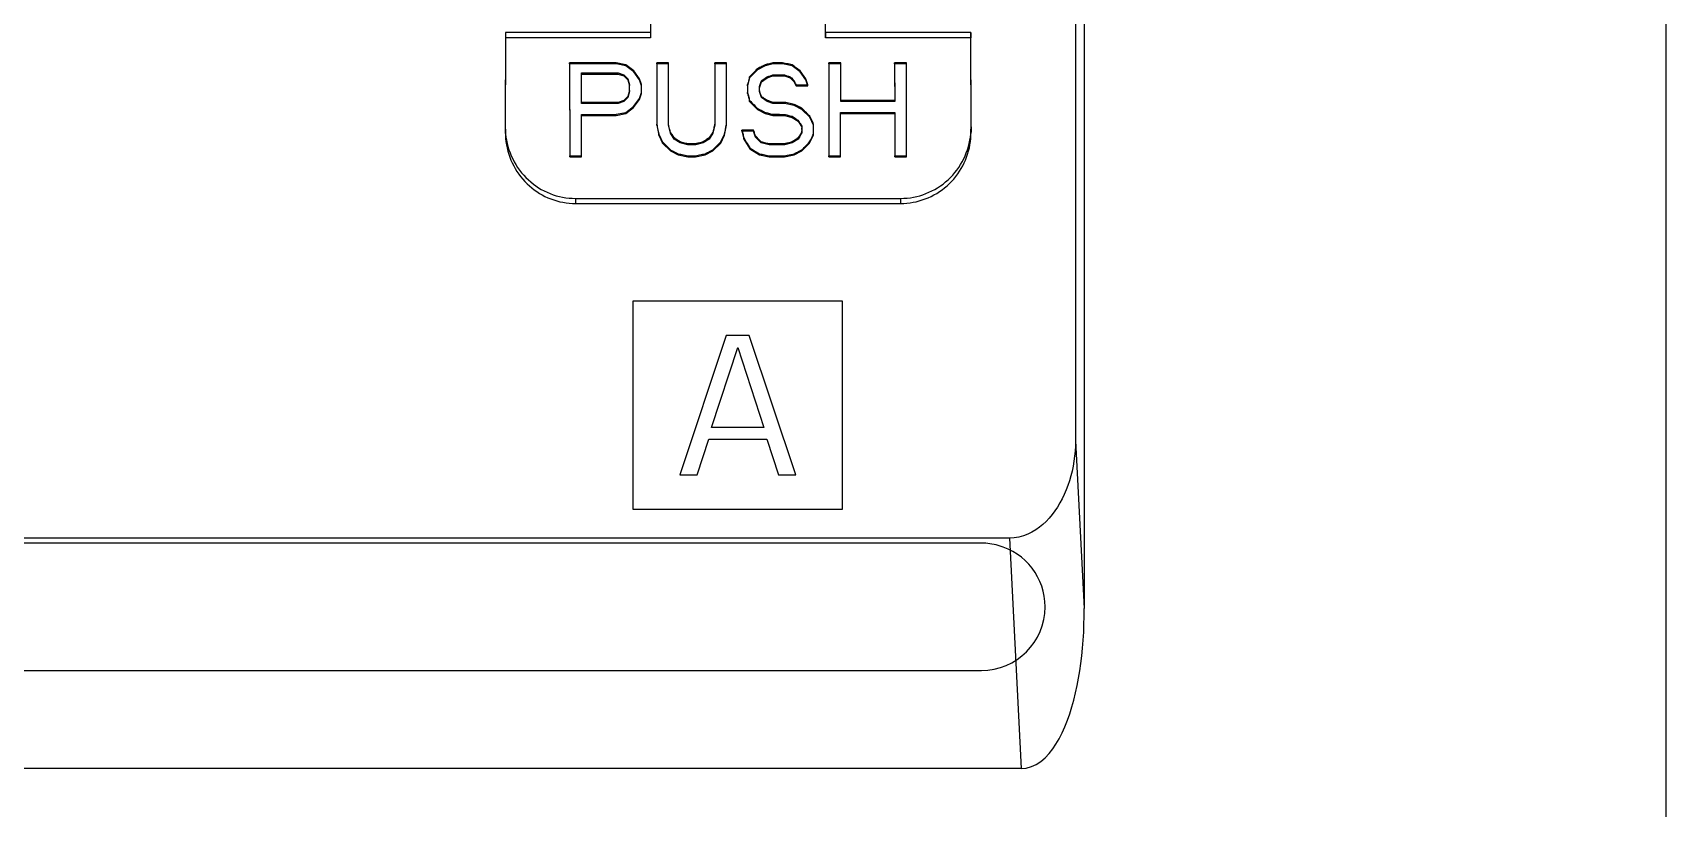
# Model space of a CAD drawing. Extents: x 0 to 226, y 0 to 690.
# Drawn here: x 147.6 to 218, y 407.8 to 441.2 of the extents above; entities that cross this region are included whole.
import ezdxf

# ---------------------------------------------------------------- set-up
doc = ezdxf.new("R2010")
doc.units = 0
doc.layers.add('-15N-THT. THIẾT BỊ ĐÓNG MỞ', color=40, linetype='CONTINUOUS')

# ---------------------------------------------------------------- blocks, each defined once
blk = doc.blocks.new('06 - N - SC VSD ATV630D30~D45N4')
at = {"layer": '-15N-THT. THIẾT BỊ ĐÓNG MỞ'}
for p, q in [((104.99, -248.35), (104.99, 302.47)), ((61.239, 99.375), (61.235, 96.322)), ((68.775, 96.322), (68.771, 99.375)), ((79.91, 98.523), (79.91, 71.719)), ((79.545, 98.157), (79.545, 78.949)), ((54.994, 96.54), (54.979, 92.475)), ((61.235, 96.54), (54.994, 96.54)), ((54.994, 96.54), (54.994, 96.322)), ((61.235, 96.54), (61.235, 96.322)), ((75.026, 96.54), (68.775, 96.54)), ((68.775, 96.54), (68.775, 96.322)), ((75.041, 92.475), (75.026, 96.54)), ((75.026, 96.54), (75.026, 96.322)), ((54.994, 96.322), (54.979, 92.257)), ((61.235, 96.322), (54.994, 96.322)), ((75.026, 96.322), (68.775, 96.322)), ((75.041, 92.257), (75.026, 96.322)), ((59.756, 95.24), (57.75, 95.24)), ((57.75, 95.24), (57.754, 91.234)), ((57.75, 95.194), (57.75, 95.24)), ((59.756, 95.194), (57.75, 95.194)), ((57.75, 95.194), (57.754, 91.188)), ((60.174, 95.154), (59.756, 95.24)), ((59.756, 95.194), (59.756, 95.24)), ((60.174, 95.108), (59.756, 95.194)), ((60.508, 94.897), (60.174, 95.154)), ((60.174, 95.108), (60.174, 95.154)), ((60.508, 94.851), (60.174, 95.108)), ((62.01, 95.24), (61.5, 95.24)), ((61.5, 95.24), (61.5, 94.863)), ((61.5, 95.194), (61.5, 95.24)), ((62.01, 95.194), (61.5, 95.194)), ((61.5, 95.194), (61.503, 92.553)), ((62.007, 92.547), (62.01, 95.194)), ((62.01, 94.862), (62.01, 95.24)), ((62.01, 95.194), (62.01, 95.24)), ((64.51, 95.24), (64, 95.24)), ((64, 95.194), (64, 95.24)), ((64, 95.24), (64.003, 92.593)), ((64.51, 95.194), (64, 95.194)), ((64, 95.194), (64.003, 92.547)), ((64.507, 92.599), (64.51, 95.24)), ((64.507, 92.553), (64.51, 95.194)), ((64.51, 95.194), (64.51, 95.24)), ((66.17, 95.108), (65.835, 94.937)), ((65.931, 95.032), (65.835, 94.983)), ((65.979, 95.056), (65.931, 95.032)), ((66.027, 95.081), (65.979, 95.056)), ((66.122, 95.13), (66.027, 95.081)), ((66.17, 95.154), (66.122, 95.13)), ((66.504, 95.194), (66.17, 95.108)), ((66.218, 95.166), (66.17, 95.154)), ((66.17, 95.108), (66.17, 95.154)), ((66.265, 95.179), (66.218, 95.166)), ((66.361, 95.203), (66.265, 95.179)), ((66.409, 95.215), (66.361, 95.203)), ((66.504, 95.24), (66.409, 95.215)), ((66.922, 95.24), (66.504, 95.24)), ((66.504, 95.194), (66.504, 95.24)), ((66.922, 95.194), (66.504, 95.194)), ((66.982, 95.227), (66.922, 95.24)), ((66.922, 95.194), (66.922, 95.24)), ((67.341, 95.108), (66.922, 95.194)), ((67.101, 95.203), (66.982, 95.227)), ((67.161, 95.191), (67.101, 95.203)), ((67.281, 95.166), (67.161, 95.191)), ((67.341, 95.154), (67.281, 95.166)), ((67.388, 95.117), (67.341, 95.154)), ((67.341, 95.108), (67.341, 95.154)), ((67.675, 94.851), (67.341, 95.108)), ((67.436, 95.081), (67.388, 95.117)), ((67.484, 95.044), (67.436, 95.081)), ((67.58, 94.971), (67.484, 95.044)), ((69.427, 95.24), (68.917, 95.24)), ((68.917, 95.24), (68.917, 94.668)), ((68.917, 95.194), (68.917, 95.24)), ((69.427, 95.194), (68.917, 95.194)), ((68.917, 95.194), (68.92, 91.188)), ((69.426, 93.575), (69.427, 95.194)), ((69.427, 95.009), (69.427, 95.24)), ((69.427, 95.194), (69.427, 95.24)), ((69.427, 94.778), (69.427, 95.009)), ((72.26, 95.24), (71.75, 95.24)), ((71.75, 95.24), (71.75, 95.009)), ((71.75, 95.194), (71.75, 95.24)), ((72.26, 95.194), (71.75, 95.194)), ((71.75, 95.194), (71.751, 93.575)), ((71.75, 95.009), (71.75, 94.778)), ((72.256, 91.188), (72.26, 95.194)), ((72.259, 94.668), (72.26, 95.24)), ((72.26, 95.194), (72.26, 95.24)), ((58.259, 93.536), (58.26, 94.804)), ((58.259, 93.49), (58.26, 94.758)), ((58.26, 94.804), (59.838, 94.804)), ((58.26, 94.758), (58.26, 94.804)), ((58.26, 94.758), (59.838, 94.758)), ((59.838, 94.804), (60.086, 94.72)), ((59.838, 94.758), (59.838, 94.804)), ((59.838, 94.758), (60.086, 94.674)), ((60.086, 94.72), (60.251, 94.551)), ((60.086, 94.674), (60.086, 94.72)), ((60.086, 94.674), (60.251, 94.505)), ((60.251, 94.551), (60.334, 94.298)), ((60.251, 94.505), (60.251, 94.551)), ((60.251, 94.505), (60.334, 94.252)), ((60.334, 93.998), (60.334, 94.298)), ((60.759, 94.556), (60.508, 94.897)), ((60.508, 94.851), (60.508, 94.897)), ((60.759, 94.51), (60.508, 94.851)), ((60.759, 94.51), (60.759, 94.556)), ((60.842, 94.299), (60.759, 94.556)), ((60.842, 94.253), (60.759, 94.51)), ((60.842, 94.253), (60.842, 94.299)), ((60.842, 93.958), (60.842, 94.299)), ((61.5, 94.863), (61.501, 94.486)), ((61.501, 94.486), (61.503, 92.599)), ((62.009, 94.484), (62.01, 94.862)), ((62.009, 94.106), (62.009, 94.484)), ((65.501, 94.595), (65.418, 94.253)), ((65.43, 94.348), (65.418, 94.299)), ((65.418, 94.299), (65.418, 94.251)), ((65.418, 94.253), (65.418, 94.299)), ((65.441, 94.397), (65.43, 94.348)), ((65.453, 94.446), (65.441, 94.397)), ((65.465, 94.495), (65.453, 94.446)), ((65.489, 94.592), (65.465, 94.495)), ((65.501, 94.641), (65.489, 94.592)), ((65.835, 94.937), (65.501, 94.595)), ((65.549, 94.69), (65.501, 94.641)), ((65.501, 94.595), (65.501, 94.641)), ((65.596, 94.739), (65.549, 94.69)), ((65.692, 94.836), (65.596, 94.739)), ((65.74, 94.885), (65.692, 94.836)), ((65.788, 94.934), (65.74, 94.885)), ((65.835, 94.983), (65.788, 94.934)), ((65.835, 94.937), (65.835, 94.983)), ((65.926, 94.213), (65.997, 94.43)), ((65.926, 94.167), (66.009, 94.42)), ((65.997, 94.43), (66.009, 94.466)), ((66.009, 94.42), (66.257, 94.589)), ((66.009, 94.466), (66.044, 94.49)), ((66.009, 94.42), (66.009, 94.466)), ((66.044, 94.49), (66.151, 94.562)), ((66.151, 94.562), (66.186, 94.586)), ((66.186, 94.586), (66.257, 94.635)), ((66.257, 94.589), (66.506, 94.673)), ((66.257, 94.635), (66.293, 94.647)), ((66.257, 94.589), (66.257, 94.635)), ((66.293, 94.647), (66.328, 94.659)), ((66.328, 94.659), (66.364, 94.671)), ((66.364, 94.671), (66.47, 94.707)), ((66.47, 94.707), (66.506, 94.719)), ((66.506, 94.719), (67.004, 94.719)), ((66.506, 94.673), (66.506, 94.719)), ((66.506, 94.673), (67.004, 94.673)), ((67.004, 94.719), (67.04, 94.707)), ((67.004, 94.673), (67.004, 94.719)), ((67.004, 94.673), (67.253, 94.589)), ((67.04, 94.707), (67.075, 94.695)), ((67.075, 94.695), (67.111, 94.683)), ((67.111, 94.683), (67.146, 94.671)), ((67.146, 94.671), (67.182, 94.659)), ((67.182, 94.659), (67.217, 94.647)), ((67.217, 94.647), (67.253, 94.635)), ((67.253, 94.635), (67.276, 94.611)), ((67.253, 94.589), (67.253, 94.635)), ((67.253, 94.589), (67.418, 94.42)), ((67.276, 94.611), (67.3, 94.587)), ((67.3, 94.587), (67.371, 94.514)), ((67.371, 94.514), (67.394, 94.49)), ((67.394, 94.49), (67.418, 94.466)), ((67.418, 94.466), (67.454, 94.393)), ((67.418, 94.42), (67.418, 94.466)), ((67.418, 94.42), (67.454, 94.347)), ((67.454, 94.393), (67.466, 94.368)), ((67.454, 94.347), (67.466, 94.322)), ((67.466, 94.368), (67.478, 94.344)), ((67.466, 94.322), (67.49, 94.273)), ((67.478, 94.344), (67.502, 94.295)), ((67.627, 94.934), (67.58, 94.971)), ((67.675, 94.897), (67.627, 94.934)), ((67.926, 94.556), (67.675, 94.897)), ((67.675, 94.851), (67.675, 94.897)), ((67.926, 94.51), (67.675, 94.851)), ((68.011, 94.295), (67.926, 94.556)), ((67.926, 94.51), (67.926, 94.556)), ((68.011, 94.249), (67.926, 94.51)), ((68.917, 94.668), (68.918, 94.096)), ((69.426, 94.546), (69.427, 94.778)), ((69.426, 94.315), (69.426, 94.546)), ((69.426, 94.084), (69.426, 94.315)), ((71.75, 94.778), (71.75, 94.315)), ((71.75, 94.315), (71.751, 94.084)), ((72.259, 94.096), (72.259, 94.668)), ((60.087, 93.621), (59.838, 93.536)), ((60.252, 93.79), (60.087, 93.621)), ((60.252, 93.744), (60.087, 93.575)), ((60.087, 93.575), (60.087, 93.621)), ((60.335, 94.044), (60.252, 93.79)), ((60.335, 93.998), (60.252, 93.744)), ((60.252, 93.744), (60.252, 93.79)), ((60.507, 93.361), (60.758, 93.701)), ((60.507, 93.315), (60.758, 93.655)), ((60.758, 93.701), (60.842, 93.958)), ((60.758, 93.655), (60.842, 93.912)), ((60.758, 93.655), (60.758, 93.701)), ((60.842, 93.912), (60.842, 94.253)), ((60.842, 93.912), (60.842, 93.958)), ((62.008, 93.349), (62.009, 93.728)), ((62.009, 93.728), (62.009, 94.106)), ((65.418, 94.253), (65.418, 94.205)), ((65.418, 94.251), (65.418, 94.202)), ((65.418, 94.205), (65.418, 94.156)), ((65.418, 94.202), (65.418, 94.153)), ((65.418, 94.156), (65.418, 94.107)), ((65.418, 94.153), (65.418, 94.104)), ((65.418, 94.107), (65.418, 94.058)), ((65.418, 94.104), (65.418, 94.055)), ((65.418, 94.058), (65.418, 94.009)), ((65.418, 94.055), (65.418, 94.007)), ((65.418, 94.009), (65.418, 93.961)), ((65.418, 94.007), (65.418, 93.958)), ((65.418, 93.961), (65.418, 93.912)), ((65.418, 93.958), (65.43, 93.909)), ((65.418, 93.912), (65.418, 93.958)), ((65.418, 93.912), (65.43, 93.863)), ((65.43, 93.909), (65.442, 93.86)), ((65.43, 93.863), (65.442, 93.814)), ((65.442, 93.86), (65.454, 93.812)), ((65.442, 93.814), (65.454, 93.766)), ((65.454, 93.812), (65.466, 93.763)), ((65.454, 93.766), (65.466, 93.717)), ((65.466, 93.763), (65.478, 93.714)), ((65.466, 93.717), (65.478, 93.668)), ((65.478, 93.714), (65.49, 93.665)), ((65.478, 93.668), (65.49, 93.619)), ((65.49, 93.665), (65.502, 93.616)), ((65.49, 93.619), (65.502, 93.57)), ((65.502, 93.616), (65.55, 93.567)), ((65.502, 93.57), (65.502, 93.616)), ((65.925, 94.14), (65.926, 94.165)), ((65.925, 94.116), (65.925, 94.14)), ((65.925, 94.094), (65.926, 94.119)), ((65.925, 94.092), (65.925, 94.116)), ((65.925, 94.046), (65.925, 94.094)), ((65.925, 94.067), (65.925, 94.092)), ((65.925, 94.043), (65.925, 94.067)), ((65.925, 94.021), (65.925, 94.046)), ((65.937, 94.007), (65.925, 94.043)), ((65.925, 93.997), (65.925, 94.043)), ((65.925, 93.997), (65.925, 94.021)), ((66.008, 93.744), (65.925, 93.997)), ((65.926, 94.189), (65.926, 94.213)), ((65.926, 94.167), (65.926, 94.213)), ((65.926, 94.165), (65.926, 94.189)), ((65.926, 94.143), (65.926, 94.167)), ((65.926, 94.119), (65.926, 94.143)), ((65.949, 93.971), (65.937, 94.007)), ((65.984, 93.863), (65.949, 93.971)), ((65.996, 93.827), (65.984, 93.863)), ((66.008, 93.79), (65.996, 93.827)), ((66.043, 93.766), (66.008, 93.79)), ((66.008, 93.744), (66.008, 93.79)), ((66.256, 93.575), (66.008, 93.744)), ((66.079, 93.742), (66.043, 93.766)), ((66.114, 93.718), (66.079, 93.742)), ((66.15, 93.694), (66.114, 93.718)), ((66.221, 93.645), (66.15, 93.694)), ((66.256, 93.621), (66.221, 93.645)), ((66.292, 93.609), (66.256, 93.621)), ((66.256, 93.575), (66.256, 93.621)), ((66.328, 93.597), (66.292, 93.609)), ((66.363, 93.584), (66.328, 93.597)), ((67.49, 94.273), (67.502, 94.249)), ((67.502, 94.295), (68.011, 94.295)), ((67.502, 94.249), (67.502, 94.295)), ((67.502, 94.249), (68.011, 94.249)), ((68.011, 94.249), (68.011, 94.295)), ((68.918, 94.096), (68.918, 93.523)), ((69.426, 93.853), (69.426, 94.084)), ((69.426, 93.621), (69.426, 93.853)), ((71.751, 93.621), (69.426, 93.621)), ((69.426, 93.575), (69.426, 93.621)), ((71.751, 94.084), (71.751, 93.853)), ((71.751, 93.853), (71.751, 93.621)), ((71.751, 93.575), (71.751, 93.621)), ((72.258, 93.523), (72.259, 94.096)), ((58.256, 91.234), (58.257, 93.019)), ((58.256, 91.188), (58.257, 92.973)), ((58.257, 93.019), (59.755, 93.02)), ((58.257, 92.973), (58.257, 93.019)), ((58.257, 92.973), (59.755, 92.974)), ((59.838, 93.536), (58.259, 93.536)), ((58.259, 93.49), (58.259, 93.536)), ((59.838, 93.49), (58.259, 93.49)), ((59.755, 93.02), (60.173, 93.105)), ((59.755, 92.974), (60.173, 93.059)), ((59.755, 92.974), (59.755, 93.02)), ((60.087, 93.575), (59.838, 93.49)), ((59.838, 93.49), (59.838, 93.536)), ((60.173, 93.105), (60.507, 93.361)), ((60.173, 93.059), (60.507, 93.315)), ((60.173, 93.059), (60.173, 93.105)), ((60.507, 93.315), (60.507, 93.361)), ((62.007, 92.593), (62.008, 92.971)), ((62.008, 92.971), (62.008, 93.349)), ((65.502, 93.57), (65.837, 93.23)), ((65.55, 93.567), (65.598, 93.519)), ((65.598, 93.519), (65.645, 93.47)), ((65.645, 93.47), (65.693, 93.422)), ((65.693, 93.422), (65.741, 93.373)), ((65.741, 93.373), (65.789, 93.324)), ((65.789, 93.324), (65.837, 93.276)), ((65.837, 93.276), (65.884, 93.251)), ((65.837, 93.23), (65.837, 93.276)), ((65.837, 93.23), (66.171, 93.059)), ((65.884, 93.251), (65.932, 93.227)), ((65.932, 93.227), (66.028, 93.178)), ((66.028, 93.178), (66.075, 93.154)), ((66.075, 93.154), (66.123, 93.129)), ((66.123, 93.129), (66.171, 93.105)), ((66.171, 93.105), (66.218, 93.093)), ((66.171, 93.059), (66.171, 93.105)), ((66.171, 93.059), (66.505, 92.974)), ((66.218, 93.093), (66.266, 93.081)), ((66.506, 93.49), (66.256, 93.575)), ((66.266, 93.081), (66.314, 93.069)), ((66.314, 93.069), (66.362, 93.056)), ((66.362, 93.056), (66.409, 93.044)), ((66.434, 93.56), (66.363, 93.584)), ((66.409, 93.044), (66.457, 93.032)), ((66.47, 93.548), (66.434, 93.56)), ((66.457, 93.032), (66.505, 93.02)), ((66.506, 93.536), (66.47, 93.548)), ((66.505, 93.02), (66.576, 93.02)), ((66.505, 92.974), (66.505, 93.02)), ((66.505, 92.974), (67.005, 92.973)), ((66.577, 93.536), (66.506, 93.536)), ((66.506, 93.49), (66.506, 93.536)), ((67.005, 93.489), (66.506, 93.49)), ((66.576, 93.02), (66.648, 93.02)), ((66.648, 93.536), (66.577, 93.536)), ((66.791, 93.536), (66.648, 93.536)), ((66.648, 93.02), (66.719, 93.02)), ((66.719, 93.02), (66.79, 93.02)), ((66.79, 93.02), (66.862, 93.019)), ((66.863, 93.535), (66.791, 93.536)), ((66.862, 93.019), (66.933, 93.019)), ((66.934, 93.535), (66.863, 93.535)), ((66.933, 93.019), (67.005, 93.019)), ((67.005, 93.535), (66.934, 93.535)), ((67.065, 93.523), (67.005, 93.535)), ((67.005, 93.489), (67.005, 93.535)), ((67.423, 93.404), (67.005, 93.489)), ((67.005, 93.019), (67.052, 93.007)), ((67.005, 92.973), (67.005, 93.019)), ((67.005, 92.973), (67.337, 92.888)), ((67.052, 93.007), (67.1, 92.995)), ((67.125, 93.511), (67.065, 93.523)), ((67.1, 92.995), (67.195, 92.971)), ((67.184, 93.499), (67.125, 93.511)), ((67.244, 93.487), (67.184, 93.499)), ((67.195, 92.971), (67.242, 92.959)), ((67.242, 92.959), (67.337, 92.934)), ((67.303, 93.474), (67.244, 93.487)), ((67.363, 93.462), (67.303, 93.474)), ((67.337, 92.934), (67.48, 92.838)), ((67.337, 92.888), (67.337, 92.934)), ((67.337, 92.888), (67.587, 92.719)), ((67.423, 93.45), (67.363, 93.462)), ((67.47, 93.425), (67.423, 93.45)), ((67.423, 93.404), (67.423, 93.45)), ((67.757, 93.233), (67.423, 93.404)), ((67.518, 93.401), (67.47, 93.425)), ((67.661, 93.328), (67.518, 93.401)), ((67.709, 93.303), (67.661, 93.328)), ((67.757, 93.279), (67.709, 93.303)), ((67.804, 93.23), (67.757, 93.279)), ((67.757, 93.233), (67.757, 93.279)), ((68.09, 92.892), (67.757, 93.233)), ((67.852, 93.181), (67.804, 93.23)), ((67.9, 93.133), (67.852, 93.181)), ((67.947, 93.084), (67.9, 93.133)), ((67.995, 93.036), (67.947, 93.084)), ((68.043, 92.987), (67.995, 93.036)), ((68.09, 92.938), (68.043, 92.987)), ((68.209, 92.695), (68.09, 92.938)), ((68.09, 92.892), (68.09, 92.938)), ((68.257, 92.552), (68.09, 92.892)), ((68.918, 93.523), (68.919, 92.951)), ((68.919, 92.951), (68.919, 92.379)), ((69.423, 91.234), (69.424, 93.104)), ((69.423, 91.188), (69.424, 93.058)), ((69.424, 93.104), (71.753, 93.104)), ((69.424, 93.058), (69.424, 93.104)), ((69.424, 93.058), (71.753, 93.058)), ((71.751, 93.575), (69.426, 93.575)), ((71.753, 93.058), (71.753, 93.104)), ((71.753, 93.104), (71.754, 91.234)), ((71.753, 93.058), (71.754, 91.188)), ((72.257, 92.379), (72.258, 92.951)), ((72.258, 92.951), (72.258, 93.523)), ((54.979, 92.475), (54.979, 92.473)), ((54.979, 92.475), (54.979, 92.257)), ((54.979, 92.473), (54.979, 92.472)), ((54.979, 92.472), (54.979, 92.471)), ((54.979, 92.471), (54.979, 92.469)), ((54.979, 92.469), (54.979, 92.468)), ((54.979, 92.468), (54.979, 92.249)), ((54.979, 92.467), (54.982, 92.324)), ((54.979, 92.257), (54.982, 92.117)), ((54.982, 92.324), (54.992, 92.182)), ((61.503, 92.599), (61.515, 92.538)), ((61.503, 92.553), (61.503, 92.599)), ((61.503, 92.553), (61.587, 92.123)), ((61.515, 92.538), (61.527, 92.476)), ((61.527, 92.476), (61.539, 92.415)), ((61.539, 92.415), (61.551, 92.354)), ((61.551, 92.354), (61.563, 92.292)), ((61.563, 92.292), (61.575, 92.231)), ((61.575, 92.231), (61.587, 92.169)), ((62.019, 92.545), (62.007, 92.593)), ((62.007, 92.547), (62.007, 92.593)), ((62.09, 92.211), (62.007, 92.547)), ((62.043, 92.449), (62.019, 92.545)), ((62.054, 92.401), (62.043, 92.449)), ((62.066, 92.353), (62.054, 92.401)), ((62.078, 92.305), (62.066, 92.353)), ((62.09, 92.257), (62.078, 92.305)), ((62.113, 92.22), (62.09, 92.257)), ((62.09, 92.211), (62.09, 92.257)), ((62.256, 91.956), (62.09, 92.211)), ((62.137, 92.184), (62.113, 92.22)), ((63.92, 92.211), (63.754, 91.956)), ((63.897, 92.22), (63.873, 92.184)), ((63.92, 92.257), (63.897, 92.22)), ((64.003, 92.547), (63.92, 92.211)), ((63.932, 92.305), (63.92, 92.257)), ((63.92, 92.211), (63.92, 92.257)), ((63.956, 92.401), (63.932, 92.305)), ((63.967, 92.449), (63.956, 92.401)), ((63.991, 92.545), (63.967, 92.449)), ((64.003, 92.593), (63.991, 92.545)), ((64.003, 92.547), (64.003, 92.593)), ((64.423, 92.123), (64.507, 92.553)), ((64.423, 92.169), (64.435, 92.231)), ((64.435, 92.231), (64.447, 92.292)), ((64.447, 92.292), (64.459, 92.354)), ((64.459, 92.354), (64.483, 92.476)), ((64.483, 92.476), (64.495, 92.538)), ((64.495, 92.538), (64.507, 92.599)), ((64.507, 92.553), (64.507, 92.599)), ((65.241, 92.342), (65.169, 92.342)), ((65.169, 92.342), (65.193, 92.245)), ((65.169, 92.296), (65.169, 92.342)), ((65.673, 92.296), (65.169, 92.296)), ((65.169, 92.296), (65.254, 91.956)), ((65.193, 92.245), (65.206, 92.196)), ((65.206, 92.196), (65.218, 92.147)), ((65.529, 92.342), (65.241, 92.342)), ((65.601, 92.342), (65.529, 92.342)), ((65.673, 92.342), (65.601, 92.342)), ((65.685, 92.305), (65.673, 92.342)), ((65.673, 92.296), (65.673, 92.342)), ((65.756, 92.04), (65.673, 92.296)), ((65.709, 92.232), (65.685, 92.305)), ((65.72, 92.196), (65.709, 92.232)), ((65.744, 92.123), (65.72, 92.196)), ((67.48, 92.838), (67.516, 92.813)), ((67.516, 92.813), (67.551, 92.789)), ((67.551, 92.789), (67.587, 92.765)), ((67.587, 92.765), (67.611, 92.729)), ((67.587, 92.719), (67.587, 92.765)), ((67.587, 92.719), (67.753, 92.465)), ((67.611, 92.729), (67.658, 92.656)), ((67.658, 92.656), (67.682, 92.62)), ((67.682, 92.62), (67.706, 92.583)), ((67.706, 92.583), (67.73, 92.547)), ((67.73, 92.22), (67.706, 92.184)), ((67.73, 92.547), (67.753, 92.511)), ((67.753, 92.256), (67.73, 92.22)), ((67.753, 92.21), (67.73, 92.174)), ((67.753, 92.511), (67.753, 92.477)), ((67.753, 92.465), (67.753, 92.511)), ((67.753, 92.477), (67.753, 92.443)), ((67.753, 92.465), (67.753, 92.431)), ((67.753, 92.443), (67.753, 92.409)), ((67.753, 92.431), (67.753, 92.397)), ((67.753, 92.371), (67.753, 92.417)), ((67.753, 92.409), (67.753, 92.375)), ((67.753, 92.397), (67.753, 92.363)), ((67.753, 92.375), (67.753, 92.341)), ((67.753, 92.363), (67.753, 92.329)), ((67.753, 92.341), (67.753, 92.307)), ((67.753, 92.329), (67.753, 92.295)), ((67.753, 92.307), (67.753, 92.298)), ((67.753, 92.261), (67.753, 92.307)), ((67.753, 92.298), (67.753, 92.29)), ((67.753, 92.295), (67.753, 92.261)), ((67.753, 92.29), (67.753, 92.281)), ((67.753, 92.281), (67.754, 92.273)), ((67.754, 92.265), (67.753, 92.256)), ((67.753, 92.261), (67.753, 92.252)), ((67.753, 92.21), (67.753, 92.256)), ((67.753, 92.252), (67.753, 92.244)), ((67.753, 92.244), (67.753, 92.235)), ((67.753, 92.235), (67.754, 92.227)), ((67.754, 92.219), (67.753, 92.21)), ((67.754, 92.273), (67.754, 92.265)), ((67.754, 92.227), (67.754, 92.219)), ((68.233, 92.647), (68.209, 92.695)), ((68.257, 92.598), (68.233, 92.647)), ((68.256, 92.124), (68.257, 92.552)), ((68.256, 92.231), (68.257, 92.353)), ((68.256, 92.17), (68.256, 92.231)), ((68.257, 92.537), (68.257, 92.598)), ((68.257, 92.552), (68.257, 92.598)), ((68.257, 92.476), (68.257, 92.537)), ((68.257, 92.415), (68.257, 92.476)), ((68.257, 92.353), (68.257, 92.415)), ((68.919, 92.379), (68.92, 91.807)), ((72.257, 91.807), (72.257, 92.379)), ((75.029, 92.182), (75.038, 92.324)), ((75.038, 92.324), (75.041, 92.467)), ((75.038, 92.117), (75.041, 92.257)), ((75.041, 92.473), (75.041, 92.475)), ((75.041, 92.475), (75.041, 92.257)), ((75.041, 92.473), (75.041, 92.249)), ((54.982, 92.117), (54.99, 91.979)), ((54.99, 91.979), (55.005, 91.842)), ((54.992, 92.182), (55.007, 92.041)), ((55.005, 91.842), (55.026, 91.706)), ((55.007, 92.041), (55.03, 91.902)), ((55.026, 91.706), (55.053, 91.572)), ((55.03, 91.902), (55.059, 91.764)), ((55.053, 91.572), (55.086, 91.439)), ((55.059, 91.764), (55.094, 91.628)), ((55.094, 91.628), (55.136, 91.493)), ((55.136, 91.493), (55.184, 91.36)), ((61.587, 92.169), (61.683, 91.975)), ((61.587, 92.123), (61.587, 92.169)), ((61.587, 92.123), (61.754, 91.784)), ((61.683, 91.975), (61.707, 91.927)), ((61.707, 91.927), (61.754, 91.83)), ((61.754, 91.83), (61.802, 91.782)), ((61.754, 91.784), (61.754, 91.83)), ((61.754, 91.784), (62.088, 91.444)), ((61.802, 91.782), (61.85, 91.733)), ((61.85, 91.733), (62.088, 91.49)), ((62.088, 91.49), (62.136, 91.466)), ((62.088, 91.444), (62.088, 91.49)), ((62.161, 92.148), (62.137, 92.184)), ((62.208, 92.075), (62.161, 92.148)), ((62.232, 92.038), (62.208, 92.075)), ((62.256, 92.002), (62.232, 92.038)), ((62.291, 91.977), (62.256, 92.002)), ((62.256, 91.956), (62.256, 92.002)), ((62.505, 91.786), (62.256, 91.956)), ((62.327, 91.953), (62.291, 91.977)), ((62.398, 91.904), (62.327, 91.953)), ((62.434, 91.88), (62.398, 91.904)), ((62.47, 91.856), (62.434, 91.88)), ((62.505, 91.832), (62.47, 91.856)), ((62.553, 91.819), (62.505, 91.832)), ((62.505, 91.786), (62.505, 91.832)), ((62.838, 91.7), (62.505, 91.786)), ((62.648, 91.795), (62.553, 91.819)), ((62.696, 91.783), (62.648, 91.795)), ((62.791, 91.759), (62.696, 91.783)), ((62.838, 91.746), (62.791, 91.759)), ((63.172, 91.746), (62.838, 91.746)), ((62.838, 91.7), (62.838, 91.746)), ((63.172, 91.7), (62.838, 91.7)), ((63.505, 91.786), (63.172, 91.7)), ((63.219, 91.759), (63.172, 91.746)), ((63.172, 91.7), (63.172, 91.746)), ((63.267, 91.771), (63.219, 91.759)), ((63.314, 91.783), (63.267, 91.771)), ((63.362, 91.795), (63.314, 91.783)), ((63.457, 91.819), (63.362, 91.795)), ((63.505, 91.832), (63.457, 91.819)), ((63.754, 91.956), (63.505, 91.786)), ((63.54, 91.856), (63.505, 91.832)), ((63.505, 91.786), (63.505, 91.832)), ((63.576, 91.88), (63.54, 91.856)), ((63.612, 91.904), (63.576, 91.88)), ((63.647, 91.929), (63.612, 91.904)), ((63.719, 91.977), (63.647, 91.929)), ((63.754, 92.002), (63.719, 91.977)), ((63.778, 92.038), (63.754, 92.002)), ((63.754, 91.956), (63.754, 92.002)), ((63.802, 92.075), (63.778, 92.038)), ((63.825, 92.111), (63.802, 92.075)), ((63.849, 92.148), (63.825, 92.111)), ((63.827, 91.442), (63.922, 91.49)), ((63.873, 92.184), (63.849, 92.148)), ((63.922, 91.444), (64.256, 91.784)), ((63.922, 91.49), (64.017, 91.587)), ((63.922, 91.444), (63.922, 91.49)), ((64.017, 91.587), (64.065, 91.636)), ((64.065, 91.636), (64.113, 91.684)), ((64.113, 91.684), (64.16, 91.733)), ((64.16, 91.733), (64.208, 91.782)), ((64.208, 91.782), (64.256, 91.83)), ((64.256, 91.83), (64.423, 92.169)), ((64.256, 91.784), (64.423, 92.123)), ((64.256, 91.784), (64.256, 91.83)), ((64.423, 92.123), (64.423, 92.169)), ((65.218, 92.147), (65.23, 92.099)), ((65.23, 92.099), (65.242, 92.05)), ((65.242, 92.05), (65.254, 92.002)), ((65.254, 92.002), (65.326, 91.879)), ((65.254, 91.956), (65.254, 92.002)), ((65.254, 91.956), (65.505, 91.528)), ((65.326, 91.879), (65.361, 91.818)), ((65.361, 91.818), (65.397, 91.757)), ((65.397, 91.757), (65.433, 91.696)), ((65.433, 91.696), (65.505, 91.574)), ((65.505, 91.574), (65.564, 91.538)), ((65.505, 91.528), (65.505, 91.574)), ((65.505, 91.528), (65.922, 91.274)), ((65.564, 91.538), (65.624, 91.501)), ((65.624, 91.501), (65.683, 91.465)), ((65.756, 92.086), (65.744, 92.123)), ((65.792, 92.05), (65.756, 92.086)), ((65.756, 92.04), (65.756, 92.086)), ((66.005, 91.786), (65.756, 92.04)), ((65.827, 92.014), (65.792, 92.05)), ((65.863, 91.977), (65.827, 92.014)), ((65.899, 91.941), (65.863, 91.977)), ((65.97, 91.868), (65.899, 91.941)), ((66.005, 91.832), (65.97, 91.868)), ((66.053, 91.82), (66.005, 91.832)), ((66.005, 91.786), (66.005, 91.832)), ((66.338, 91.7), (66.005, 91.786)), ((66.148, 91.795), (66.053, 91.82)), ((66.196, 91.783), (66.148, 91.795)), ((66.291, 91.759), (66.196, 91.783)), ((66.338, 91.746), (66.291, 91.759)), ((67.005, 91.746), (66.338, 91.746)), ((66.338, 91.7), (66.338, 91.746)), ((67.005, 91.7), (66.338, 91.7)), ((67.338, 91.786), (67.005, 91.7)), ((67.052, 91.759), (67.005, 91.746)), ((67.005, 91.7), (67.005, 91.746)), ((67.1, 91.771), (67.052, 91.759)), ((67.148, 91.783), (67.1, 91.771)), ((67.195, 91.795), (67.148, 91.783)), ((67.243, 91.807), (67.195, 91.795)), ((67.29, 91.819), (67.243, 91.807)), ((67.338, 91.832), (67.29, 91.819)), ((67.588, 91.956), (67.338, 91.786)), ((67.374, 91.856), (67.338, 91.832)), ((67.338, 91.786), (67.338, 91.832)), ((67.409, 91.88), (67.374, 91.856)), ((67.445, 91.904), (67.409, 91.88)), ((67.516, 91.953), (67.445, 91.904)), ((67.552, 91.977), (67.516, 91.953)), ((67.588, 92.002), (67.552, 91.977)), ((67.635, 92.074), (67.588, 92.002)), ((67.635, 92.028), (67.588, 91.956)), ((67.588, 91.956), (67.588, 92.002)), ((67.659, 92.111), (67.635, 92.074)), ((67.659, 92.065), (67.635, 92.028)), ((67.682, 92.147), (67.659, 92.111)), ((67.682, 92.101), (67.659, 92.065)), ((67.66, 91.442), (67.755, 91.49)), ((67.706, 92.184), (67.682, 92.147)), ((67.706, 92.138), (67.682, 92.101)), ((67.73, 92.174), (67.706, 92.138)), ((67.755, 91.444), (68.089, 91.784)), ((67.755, 91.49), (67.803, 91.539)), ((67.755, 91.444), (67.755, 91.49)), ((67.803, 91.539), (67.851, 91.587)), ((67.851, 91.587), (67.898, 91.636)), ((67.898, 91.636), (67.946, 91.684)), ((67.946, 91.684), (67.994, 91.733)), ((67.994, 91.733), (68.041, 91.782)), ((68.041, 91.782), (68.089, 91.83)), ((68.089, 91.784), (68.256, 92.124)), ((68.089, 91.83), (68.113, 91.879)), ((68.089, 91.784), (68.089, 91.83)), ((68.113, 91.879), (68.137, 91.927)), ((68.137, 91.927), (68.161, 91.976)), ((68.161, 91.976), (68.185, 92.024)), ((68.185, 92.024), (68.208, 92.073)), ((68.208, 92.073), (68.232, 92.121)), ((68.232, 92.121), (68.256, 92.17)), ((68.256, 92.124), (68.256, 92.17)), ((68.92, 91.807), (68.92, 91.234)), ((72.256, 91.234), (72.257, 91.807)), ((74.837, 91.361), (74.885, 91.494)), ((74.885, 91.494), (74.926, 91.629)), ((74.926, 91.629), (74.961, 91.765)), ((74.934, 91.44), (74.967, 91.573)), ((74.961, 91.765), (74.99, 91.903)), ((74.967, 91.573), (74.994, 91.707)), ((74.99, 91.903), (75.013, 92.042)), ((74.994, 91.707), (75.015, 91.843)), ((75.013, 92.042), (75.029, 92.182)), ((75.015, 91.843), (75.03, 91.98)), ((75.03, 91.98), (75.038, 92.117)), ((55.086, 91.439), (55.125, 91.308)), ((55.125, 91.308), (55.17, 91.178)), ((55.17, 91.178), (55.221, 91.049)), ((55.184, 91.36), (55.238, 91.229)), ((55.221, 91.049), (55.277, 90.923)), ((55.238, 91.229), (55.297, 91.1)), ((55.277, 90.923), (55.339, 90.8)), ((55.297, 91.1), (55.363, 90.974)), ((55.339, 90.8), (55.407, 90.679)), ((55.363, 90.974), (55.434, 90.851)), ((55.434, 90.851), (55.511, 90.731)), ((57.754, 91.234), (58.256, 91.234)), ((57.754, 91.188), (57.754, 91.234)), ((57.754, 91.188), (58.256, 91.188)), ((58.256, 91.188), (58.256, 91.234)), ((62.088, 91.444), (62.422, 91.274)), ((62.136, 91.466), (62.183, 91.442)), ((62.183, 91.442), (62.231, 91.417)), ((62.231, 91.417), (62.279, 91.393)), ((62.279, 91.393), (62.326, 91.369)), ((62.326, 91.369), (62.374, 91.344)), ((62.374, 91.344), (62.422, 91.32)), ((62.422, 91.32), (62.481, 91.308)), ((62.422, 91.274), (62.422, 91.32)), ((62.422, 91.274), (62.838, 91.189)), ((62.481, 91.308), (62.541, 91.296)), ((62.541, 91.296), (62.6, 91.284)), ((62.6, 91.284), (62.779, 91.247)), ((62.779, 91.247), (62.838, 91.235)), ((62.838, 91.235), (63.172, 91.235)), ((62.838, 91.189), (62.838, 91.235)), ((62.838, 91.189), (63.172, 91.189)), ((63.172, 91.189), (63.588, 91.274)), ((63.172, 91.235), (63.231, 91.247)), ((63.172, 91.189), (63.172, 91.235)), ((63.231, 91.247), (63.291, 91.259)), ((63.291, 91.259), (63.469, 91.296)), ((63.469, 91.296), (63.529, 91.308)), ((63.529, 91.308), (63.588, 91.32)), ((63.588, 91.274), (63.922, 91.444)), ((63.588, 91.32), (63.636, 91.344)), ((63.588, 91.274), (63.588, 91.32)), ((63.636, 91.344), (63.684, 91.369)), ((63.684, 91.369), (63.731, 91.393)), ((63.731, 91.393), (63.779, 91.417)), ((63.779, 91.417), (63.827, 91.442)), ((65.683, 91.465), (65.862, 91.357)), ((65.862, 91.357), (65.922, 91.32)), ((65.922, 91.32), (65.981, 91.308)), ((65.922, 91.274), (65.922, 91.32)), ((65.922, 91.274), (66.338, 91.189)), ((65.981, 91.308), (66.041, 91.296)), ((66.041, 91.296), (66.16, 91.272)), ((66.16, 91.272), (66.219, 91.259)), ((66.219, 91.259), (66.279, 91.247)), ((66.279, 91.247), (66.338, 91.235)), ((66.338, 91.235), (67.005, 91.235)), ((66.338, 91.189), (66.338, 91.235)), ((66.338, 91.189), (67.005, 91.189)), ((67.005, 91.189), (67.422, 91.274)), ((67.005, 91.235), (67.065, 91.247)), ((67.005, 91.189), (67.005, 91.235)), ((67.065, 91.247), (67.124, 91.259)), ((67.124, 91.259), (67.362, 91.308)), ((67.362, 91.308), (67.422, 91.32)), ((67.422, 91.274), (67.755, 91.444)), ((67.422, 91.32), (67.469, 91.344)), ((67.422, 91.274), (67.422, 91.32)), ((67.469, 91.344), (67.517, 91.369)), ((67.517, 91.369), (67.565, 91.393)), ((67.565, 91.393), (67.612, 91.417)), ((67.612, 91.417), (67.66, 91.442)), ((68.92, 91.234), (69.423, 91.234)), ((68.92, 91.188), (68.92, 91.234)), ((68.92, 91.188), (69.423, 91.188)), ((69.423, 91.188), (69.423, 91.234)), ((71.754, 91.188), (71.754, 91.234)), ((71.754, 91.234), (72.256, 91.234)), ((71.754, 91.188), (72.256, 91.188)), ((72.256, 91.188), (72.256, 91.234)), ((74.511, 90.733), (74.587, 90.853)), ((74.587, 90.853), (74.658, 90.976)), ((74.615, 90.681), (74.682, 90.802)), ((74.658, 90.976), (74.723, 91.102)), ((74.682, 90.802), (74.743, 90.925)), ((74.723, 91.102), (74.783, 91.23)), ((74.743, 90.925), (74.8, 91.051)), ((74.783, 91.23), (74.837, 91.361)), ((74.8, 91.051), (74.85, 91.179)), ((74.85, 91.179), (74.895, 91.309)), ((74.895, 91.309), (74.934, 91.44)), ((55.407, 90.679), (55.479, 90.561)), ((55.479, 90.561), (55.557, 90.446)), ((55.511, 90.731), (55.593, 90.615)), ((55.557, 90.446), (55.64, 90.336)), ((55.593, 90.615), (55.68, 90.503)), ((55.64, 90.336), (55.727, 90.23)), ((55.68, 90.503), (55.773, 90.396)), ((55.727, 90.23), (55.819, 90.128)), ((55.773, 90.396), (55.87, 90.294)), ((55.819, 90.128), (55.916, 90.03)), ((55.87, 90.294), (55.971, 90.196)), ((55.971, 90.196), (56.077, 90.103)), ((56.077, 90.103), (56.187, 90.016)), ((73.834, 90.016), (73.944, 90.104)), ((73.944, 90.104), (74.05, 90.197)), ((74.05, 90.197), (74.152, 90.295)), ((74.106, 90.032), (74.203, 90.13)), ((74.152, 90.295), (74.249, 90.398)), ((74.203, 90.13), (74.295, 90.232)), ((74.249, 90.398), (74.342, 90.506)), ((74.295, 90.232), (74.382, 90.339)), ((74.342, 90.506), (74.429, 90.618)), ((74.382, 90.339), (74.465, 90.449)), ((74.429, 90.618), (74.511, 90.733)), ((74.465, 90.449), (74.542, 90.563)), ((74.542, 90.563), (74.615, 90.681)), ((55.916, 90.03), (56.016, 89.937)), ((56.016, 89.937), (56.121, 89.849)), ((56.121, 89.849), (56.219, 89.766)), ((56.187, 90.016), (56.291, 89.933)), ((56.219, 89.766), (56.332, 89.687)), ((56.291, 89.933), (56.408, 89.856)), ((56.332, 89.687), (56.447, 89.614)), ((56.408, 89.856), (56.53, 89.784)), ((56.447, 89.614), (56.566, 89.546)), ((56.53, 89.784), (56.654, 89.718)), ((56.566, 89.546), (56.688, 89.483)), ((56.654, 89.718), (56.781, 89.658)), ((56.688, 89.483), (56.812, 89.426)), ((56.781, 89.658), (56.911, 89.604)), ((56.812, 89.426), (56.939, 89.375)), ((56.911, 89.604), (57.042, 89.555)), ((56.939, 89.375), (57.067, 89.329)), ((57.042, 89.555), (57.175, 89.513)), ((57.175, 89.513), (57.31, 89.478)), ((57.31, 89.478), (57.447, 89.449)), ((57.447, 89.449), (57.584, 89.426)), ((57.584, 89.426), (57.723, 89.41)), ((57.723, 89.41), (57.864, 89.4)), ((57.864, 89.4), (58.005, 89.397)), ((58.005, 89.397), (72.005, 89.397)), ((58.005, 89.397), (58.005, 89.179)), ((72.005, 89.397), (72.146, 89.4)), ((72.005, 89.397), (72.005, 89.179)), ((72.146, 89.4), (72.287, 89.41)), ((72.287, 89.41), (72.426, 89.426)), ((72.426, 89.426), (72.563, 89.449)), ((72.563, 89.449), (72.7, 89.478)), ((72.7, 89.478), (72.834, 89.513)), ((72.834, 89.513), (72.967, 89.555)), ((72.942, 89.329), (73.071, 89.374)), ((72.967, 89.555), (73.099, 89.604)), ((73.071, 89.374), (73.197, 89.426)), ((73.099, 89.604), (73.228, 89.658)), ((73.197, 89.426), (73.321, 89.483)), ((73.228, 89.658), (73.355, 89.718)), ((73.321, 89.483), (73.443, 89.546)), ((73.355, 89.718), (73.48, 89.784)), ((73.443, 89.546), (73.563, 89.614)), ((73.48, 89.784), (73.602, 89.856)), ((73.563, 89.614), (73.679, 89.688)), ((73.602, 89.856), (73.72, 89.933)), ((73.679, 89.688), (73.791, 89.766)), ((73.72, 89.933), (73.834, 90.016)), ((73.791, 89.766), (73.9, 89.85)), ((73.9, 89.85), (74.005, 89.938)), ((74.005, 89.938), (74.106, 90.032)), ((57.067, 89.329), (57.197, 89.289)), ((57.197, 89.289), (57.329, 89.255)), ((57.329, 89.255), (57.461, 89.228)), ((57.461, 89.228), (57.595, 89.206)), ((57.595, 89.206), (57.731, 89.191)), ((57.731, 89.191), (57.867, 89.182)), ((57.867, 89.182), (58.005, 89.179)), ((58.005, 89.179), (72.005, 89.179)), ((72.005, 89.179), (72.143, 89.182)), ((72.143, 89.182), (72.279, 89.191)), ((72.279, 89.191), (72.414, 89.206)), ((72.414, 89.206), (72.548, 89.228)), ((72.548, 89.228), (72.681, 89.255)), ((72.681, 89.255), (72.813, 89.289)), ((72.813, 89.289), (72.942, 89.329)), ((60.49, 84.983), (69.49, 84.983)), ((60.49, 84.983), (60.49, 84.983)), ((60.49, 75.983), (60.49, 84.983)), ((69.49, 84.983), (69.49, 75.983)), ((69.49, 84.983), (69.49, 84.983)), ((64.49, 83.483), (62.49, 77.483)), ((65.49, 83.483), (64.49, 83.483)), ((64.49, 83.483), (64.49, 83.483)), ((67.49, 77.483), (65.49, 83.483)), ((65.49, 83.483), (65.49, 83.483)), ((63.865, 79.526), (64.99, 82.973)), ((64.99, 82.973), (64.99, 82.973)), ((64.99, 82.973), (66.115, 79.526)), ((63.865, 79.526), (63.865, 79.526)), ((66.115, 79.526), (63.865, 79.526)), ((66.115, 79.526), (66.115, 79.526)), ((63.24, 77.483), (63.74, 79.015)), ((63.74, 79.015), (66.24, 79.015)), ((63.74, 79.015), (63.74, 79.015)), ((66.24, 79.015), (66.74, 77.483)), ((66.24, 79.015), (66.24, 79.015)), ((79.545, 78.949), (79.537, 78.727)), ((79.545, 78.949), (79.91, 71.719)), ((79.501, 78.288), (79.471, 78.071)), ((79.523, 78.507), (79.501, 78.288)), ((79.537, 78.727), (79.523, 78.507)), ((62.49, 77.483), (63.24, 77.483)), ((62.49, 77.483), (62.49, 77.483)), ((63.24, 77.483), (63.24, 77.483)), ((66.74, 77.483), (67.49, 77.483)), ((66.74, 77.483), (66.74, 77.483)), ((67.49, 77.483), (67.49, 77.483)), ((79.339, 77.434), (79.28, 77.229)), ((79.39, 77.644), (79.339, 77.434)), ((79.434, 77.856), (79.39, 77.644)), ((79.471, 78.071), (79.434, 77.856)), ((79.139, 76.829), (79.058, 76.636)), ((79.213, 77.027), (79.139, 76.829)), ((79.28, 77.229), (79.213, 77.027)), ((78.768, 76.092), (78.656, 75.925)), ((78.872, 76.267), (78.768, 76.092)), ((78.969, 76.449), (78.872, 76.267)), ((79.058, 76.636), (78.969, 76.449)), ((60.49, 75.983), (60.49, 75.983)), ((69.49, 75.983), (60.49, 75.983)), ((69.49, 75.983), (69.49, 75.983)), ((78.138, 75.342), (77.989, 75.22)), ((78.279, 75.474), (78.138, 75.342)), ((78.412, 75.615), (78.279, 75.474)), ((78.538, 75.765), (78.412, 75.615)), ((78.656, 75.925), (78.538, 75.765)), ((76.693, 74.751), (3.297, 74.751)), ((76.901, 74.765), (76.693, 74.751)), ((76.693, 74.751), (77.194, 64.823)), ((77.104, 74.799), (76.901, 74.765)), ((77.299, 74.853), (77.104, 74.799)), ((77.486, 74.924), (77.299, 74.853)), ((77.663, 75.01), (77.486, 74.924)), ((77.831, 75.109), (77.663, 75.01)), ((77.989, 75.22), (77.831, 75.109)), ((75.49, 74.535), (-75.5, 74.535)), ((75.49, 74.535), (75.49, 74.535)), ((76.209, 74.439), (76.209, 74.439)), ((78.234, 71.791), (78.234, 71.791)), ((79.904, 71.033), (79.91, 71.375)), ((79.91, 71.375), (79.91, 71.719)), ((79.872, 70.352), (79.892, 70.692)), ((79.892, 70.692), (79.904, 71.033)), ((79.775, 69.354), (79.814, 69.682)), ((79.814, 69.682), (79.846, 70.014)), ((79.846, 70.014), (79.872, 70.352)), ((-75.5, 69.047), (75.49, 69.047)), ((75.49, 69.047), (75.49, 69.047)), ((79.676, 68.711), (79.729, 69.031)), ((79.729, 69.031), (79.775, 69.354)), ((79.547, 68.08), (79.616, 68.393)), ((79.616, 68.393), (79.676, 68.711)), ((79.388, 67.476), (79.472, 67.774)), ((79.472, 67.774), (79.547, 68.08)), ((79.084, 66.622), (79.195, 66.899)), ((79.195, 66.899), (79.297, 67.184)), ((79.297, 67.184), (79.388, 67.476)), ((78.835, 66.108), (78.964, 66.357)), ((78.964, 66.357), (79.084, 66.622)), ((78.227, 65.285), (78.399, 65.466)), ((78.399, 65.466), (78.557, 65.666)), ((78.557, 65.666), (78.7, 65.878)), ((78.7, 65.878), (78.835, 66.108)), ((77.194, 64.823), (2.796, 64.823)), ((77.194, 64.823), (77.42, 64.842)), ((77.42, 64.842), (77.64, 64.902)), ((77.64, 64.902), (77.849, 65)), ((77.849, 65), (78.045, 65.129)), ((78.045, 65.129), (78.227, 65.285))]:
    blk.add_line(p, q, dxfattribs=at)
for centre, radius, start, end in [((75.49, 71.79), 2.745, 74.80611, 89.9958), ((75.49, 71.791), 2.744, 0.00006, 74.80222), ((75.49, 71.791), 2.744, 270.00013, 359.99989)]:
    blk.add_arc(centre, radius, start, end, dxfattribs=at)

msp = doc.modelspace()

# ---------------------------------------------------------------- block references
msp.add_blockref('06 - N - SC VSD ATV630D30~D45N4', (113.005, 344.65))

doc.saveas('drawing.dxf')
